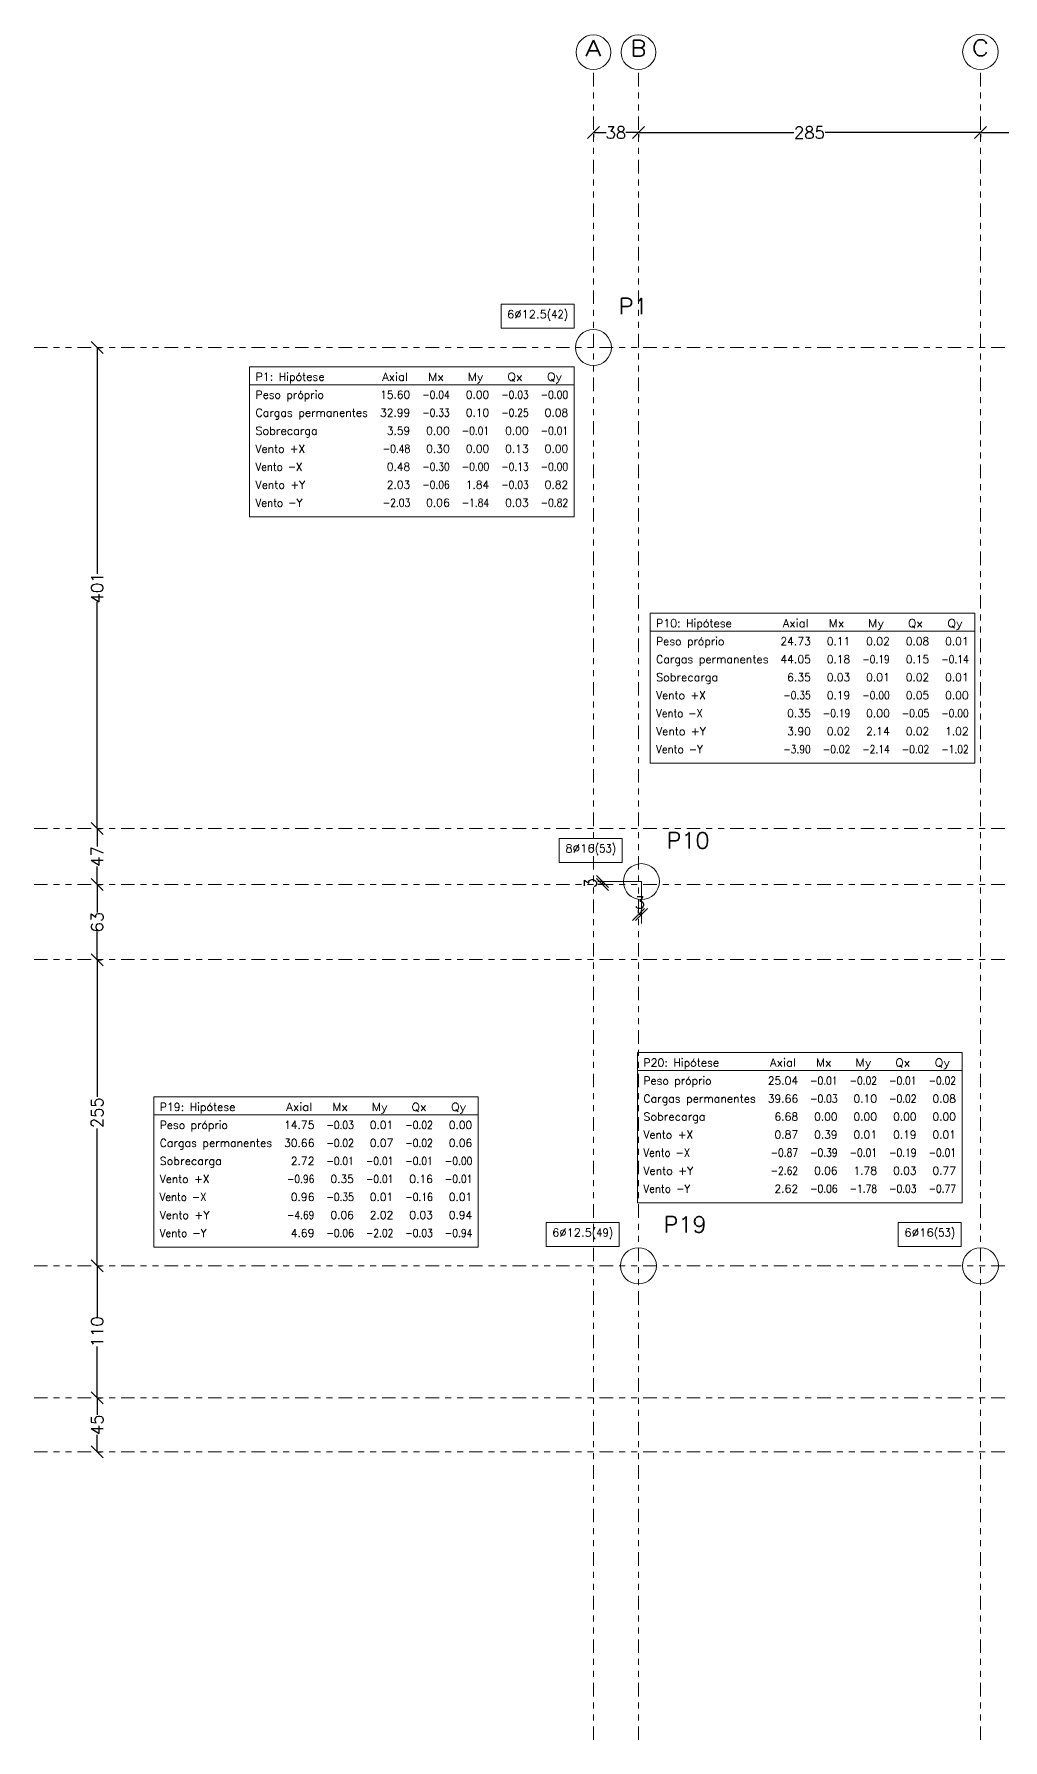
# Model space of a CAD drawing. Header units: metres. Extents: x 0 to 119, y 0 to 84.
# Drawn here: x 23.04 to 39.19, y 17.92 to 46.34 of the extents above; entities that cross this region are included whole.
import ezdxf
from ezdxf.enums import TextEntityAlignment as Align

# ---------------------------------------------------------------- set-up
doc = ezdxf.new("R2010")
doc.units = ezdxf.units.M
doc.linetypes.add('CYPE_RAYAPUNTOPUNTO', pattern=[0.45, 0.225, -0.075, 0, -0.075, 0, -0.075])
for name, color, linetype, lineweight in [('CARGCIM', 7, 'Continuous', 9), ('COTA_COTAS', 2, 'Continuous', 0), ('COTA_FORMAS', 3, 'CYPE_RAYAPUNTOPUNTO', 0), ('COTAS_REF_LINHAS', 2, 'Continuous', 0), ('SEC_SECAO', 1, 'Continuous', 9)]:
    doc.layers.add(name, color=color, linetype=linetype, lineweight=lineweight)
doc.styles.add('CYPETXT', font='', dxfattribs={"height": 0.2})
doc.styles.add('CYPETXT_0.3', font='', dxfattribs={"height": 0.2})
doc.styles.get('CYPETXT').set_extended_font_data('romans')
doc.styles.get('CYPETXT_0.3').set_extended_font_data('romans')
doc.dimstyles.new('cype_oblique', dxfattribs={"dimtxt": 0.18, "dimasz": 0.18, "dimexe": 0.075, "dimexo": 0.075, "dimgap": 0, "dimtad": 0, "dimdec": 4, "dimzin": 0, "dimdsep": 46, "dimtxsty": 'CYPETXT_0.3', "dimblk": 'OBLIQUE', "dimtsz": 0.1, "dimcen": 0.09, "dimadec": 0, "dimazin": 0, "dimtfac": 1, "dimtdec": 4, "dimtofl": 0, "dimtmove": 2, "dimatfit": 3, "dimfxl": 1, "dimtolj": 1, "dimtzin": 0, "dimarcsym": 0})

# ---------------------------------------------------------------- blocks, each defined once
blk = doc.blocks.new('*D56')
at = {"layer": 'COTA_COTAS', "color": 0, "lineweight": -2, "transparency": 16777216}
for p, q in [((24.194, 23.522), (23.994, 23.722)), ((24.094, 23.622), (24.094, 23.338)), ((24.119, 23.622), (24.169, 23.622)), ((24.194, 22.622), (23.994, 22.822)), ((24.094, 22.722), (24.094, 23.007)), ((24.119, 22.722), (24.169, 22.722))]:
    blk.add_line(p, q, dxfattribs=at)
at = {"layer": 'Defpoints', "color": 0, "transparency": 16777216}
for p in [(24.044, 23.622), (24.094, 23.622), (24.044, 22.722)]:
    blk.add_point(p, dxfattribs=at)
at = {"layer": 'COTA_COTAS', "color": 0, "transparency": 16777216, "insert": (24.094, 23.172), "char_height": 0.2, "attachment_point": 5, "rotation": 90, "style": 'CYPETXT_0.3'}
blk.add_mtext('\\A1;45', dxfattribs=at)
blk = doc.blocks.new('_OBLIQUE')
at = {"color": 0, "linetype": 'ByBlock', "lineweight": -2}
blk.add_line((-0.5, -0.5), (0.5, 0.5), dxfattribs=at)
blk = doc.blocks.new('*D57')
at = {"layer": 'COTA_COTAS', "color": 0, "lineweight": -2, "transparency": 16777216}
for p, q in [((24.194, 25.722), (23.994, 25.922)), ((24.094, 25.822), (24.094, 24.968)), ((24.119, 25.822), (24.169, 25.822)), ((24.094, 23.622), (24.094, 24.476)), ((24.194, 23.522), (23.994, 23.722)), ((24.119, 23.622), (24.169, 23.622))]:
    blk.add_line(p, q, dxfattribs=at)
at = {"layer": 'Defpoints', "color": 0, "transparency": 16777216}
for p in [(24.044, 25.822), (24.094, 25.822), (24.044, 23.622)]:
    blk.add_point(p, dxfattribs=at)
at = {"layer": 'COTA_COTAS', "color": 0, "transparency": 16777216, "insert": (24.094, 24.722), "char_height": 0.2, "attachment_point": 5, "rotation": 90, "style": 'CYPETXT_0.3'}
blk.add_mtext('\\A1;110', dxfattribs=at)
blk = doc.blocks.new('*D58')
at = {"layer": 'COTA_COTAS', "color": 0, "lineweight": -2, "transparency": 16777216}
for p, q in [((24.194, 30.822), (23.994, 31.022)), ((24.094, 30.922), (24.094, 28.634)), ((24.119, 30.922), (24.169, 30.922)), ((24.094, 25.822), (24.094, 28.11)), ((24.194, 25.722), (23.994, 25.922)), ((24.119, 25.822), (24.169, 25.822))]:
    blk.add_line(p, q, dxfattribs=at)
at = {"layer": 'Defpoints', "color": 0, "transparency": 16777216}
for p in [(24.044, 30.922), (24.094, 30.922), (24.044, 25.822)]:
    blk.add_point(p, dxfattribs=at)
at = {"layer": 'COTA_COTAS', "color": 0, "transparency": 16777216, "insert": (24.094, 28.372), "char_height": 0.2, "attachment_point": 5, "rotation": 90, "style": 'CYPETXT_0.3'}
blk.add_mtext('\\A1;255', dxfattribs=at)
blk = doc.blocks.new('*D59')
at = {"layer": 'COTA_COTAS', "color": 0, "lineweight": -2, "transparency": 16777216}
for p, q in [((24.194, 32.072), (23.994, 32.272)), ((24.094, 32.172), (24.094, 31.707)), ((24.119, 32.172), (24.169, 32.172)), ((24.094, 30.922), (24.094, 31.388)), ((24.194, 30.822), (23.994, 31.022)), ((24.119, 30.922), (24.169, 30.922))]:
    blk.add_line(p, q, dxfattribs=at)
at = {"layer": 'Defpoints', "color": 0, "transparency": 16777216}
for p in [(24.044, 32.172), (24.094, 32.172), (24.044, 30.922)]:
    blk.add_point(p, dxfattribs=at)
at = {"layer": 'COTA_COTAS', "color": 0, "transparency": 16777216, "insert": (24.094, 31.547), "char_height": 0.2, "attachment_point": 5, "rotation": 90, "style": 'CYPETXT_0.3'}
blk.add_mtext('\\A1;63', dxfattribs=at)
blk = doc.blocks.new('*D60')
at = {"layer": 'COTA_COTAS', "color": 0, "lineweight": -2, "transparency": 16777216}
for p, q in [((24.194, 33.01), (23.994, 33.21)), ((24.094, 33.11), (24.094, 32.807)), ((24.119, 33.11), (24.169, 33.11)), ((24.094, 32.172), (24.094, 32.475)), ((24.194, 32.072), (23.994, 32.272)), ((24.119, 32.172), (24.169, 32.172))]:
    blk.add_line(p, q, dxfattribs=at)
at = {"layer": 'Defpoints', "color": 0, "transparency": 16777216}
for p in [(24.044, 33.11), (24.094, 33.11), (24.044, 32.172)]:
    blk.add_point(p, dxfattribs=at)
at = {"layer": 'COTA_COTAS', "color": 0, "transparency": 16777216, "insert": (24.094, 32.641), "char_height": 0.2, "attachment_point": 5, "rotation": 90, "style": 'CYPETXT_0.3'}
blk.add_mtext('\\A1;47', dxfattribs=at)
blk = doc.blocks.new('*D61')
at = {"layer": 'COTA_COTAS', "color": 0, "lineweight": -2, "transparency": 16777216}
for p, q in [((24.194, 41.022), (23.994, 41.222)), ((24.094, 41.122), (24.094, 37.35)), ((24.119, 41.122), (24.169, 41.122)), ((24.094, 33.11), (24.094, 36.883)), ((24.194, 33.01), (23.994, 33.21)), ((24.119, 33.11), (24.169, 33.11))]:
    blk.add_line(p, q, dxfattribs=at)
at = {"layer": 'Defpoints', "color": 0, "transparency": 16777216}
for p in [(24.044, 41.122), (24.094, 41.122), (24.044, 33.11)]:
    blk.add_point(p, dxfattribs=at)
at = {"layer": 'COTA_COTAS', "color": 0, "transparency": 16777216, "insert": (24.094, 37.116), "char_height": 0.2, "attachment_point": 5, "rotation": 90, "style": 'CYPETXT_0.3'}
blk.add_mtext('\\A1;401', dxfattribs=at)
blk = doc.blocks.new('*D62')
at = {"layer": 'COTA_COTAS', "color": 0, "lineweight": -2, "transparency": 16777216}
for p, q in [((32.264, 44.602), (32.464, 44.802)), ((32.364, 44.702), (32.575, 44.702)), ((32.364, 44.677), (32.364, 44.627)), ((33.114, 44.702), (32.903, 44.702)), ((33.014, 44.602), (33.214, 44.802)), ((33.114, 44.677), (33.114, 44.627))]:
    blk.add_line(p, q, dxfattribs=at)
at = {"layer": 'Defpoints', "color": 0, "transparency": 16777216}
for p in [(32.364, 44.752), (33.114, 44.752), (33.114, 44.702)]:
    blk.add_point(p, dxfattribs=at)
at = {"layer": 'COTA_COTAS', "color": 0, "transparency": 16777216, "insert": (32.739, 44.702), "char_height": 0.2, "attachment_point": 5, "style": 'CYPETXT_0.3'}
blk.add_mtext('\\A1;38', dxfattribs=at)
blk = doc.blocks.new('*D63')
at = {"layer": 'COTA_COTAS', "color": 0, "lineweight": -2, "transparency": 16777216}
for p, q in [((33.014, 44.602), (33.214, 44.802)), ((33.114, 44.702), (35.702, 44.702)), ((33.114, 44.677), (33.114, 44.627)), ((38.814, 44.702), (36.226, 44.702)), ((38.714, 44.602), (38.914, 44.802)), ((38.814, 44.677), (38.814, 44.627))]:
    blk.add_line(p, q, dxfattribs=at)
at = {"layer": 'Defpoints', "color": 0, "transparency": 16777216}
for p in [(33.114, 44.752), (38.814, 44.752), (38.814, 44.702)]:
    blk.add_point(p, dxfattribs=at)
at = {"layer": 'COTA_COTAS', "color": 0, "transparency": 16777216, "insert": (35.964, 44.702), "char_height": 0.2, "attachment_point": 5, "style": 'CYPETXT_0.3'}
blk.add_mtext('\\A1;285', dxfattribs=at)
blk = doc.blocks.new('*D64')
at = {"layer": 'COTA_COTAS', "color": 0, "lineweight": -2, "transparency": 16777216}
for p, q in [((38.714, 44.602), (38.914, 44.802)), ((38.814, 44.702), (41.703, 44.702)), ((38.814, 44.677), (38.814, 44.627)), ((45.114, 44.702), (42.224, 44.702)), ((45.014, 44.602), (45.214, 44.802)), ((45.114, 44.677), (45.114, 44.627))]:
    blk.add_line(p, q, dxfattribs=at)
at = {"layer": 'Defpoints', "color": 0, "transparency": 16777216}
for p in [(38.814, 44.752), (45.114, 44.752), (45.114, 44.702)]:
    blk.add_point(p, dxfattribs=at)
at = {"layer": 'COTA_COTAS', "color": 0, "transparency": 16777216, "insert": (41.964, 44.702), "char_height": 0.2, "attachment_point": 5, "style": 'CYPETXT_0.3'}
blk.add_mtext('\\A1;315', dxfattribs=at)
blk = doc.blocks.new('*D78')
at = {"layer": 'COTA_COTAS', "color": 0, "lineweight": -2, "transparency": 16777216}
for p, q in [((33.0138, 31.57223), (33.2138, 31.77223)), ((33.0638, 31.57223), (33.2638, 31.77223)), ((33.1138, 31.69723), (33.1138, 31.74723)), ((33.1638, 31.67223), (33.1138, 31.67223)), ((33.1638, 31.69723), (33.1638, 31.74723))]:
    blk.add_line(p, q, dxfattribs=at)
at = {"layer": 'Defpoints', "color": 0, "transparency": 16777216}
for p in [(33.1138, 31.67223), (33.1138, 31.62223), (33.1638, 31.62223)]:
    blk.add_point(p, dxfattribs=at)
at = {"layer": 'COTA_COTAS', "color": 0, "transparency": 16777216, "insert": (33.1388, 31.87223), "char_height": 0.2, "attachment_point": 5, "style": 'CYPETXT_0.3'}
blk.add_mtext('\\A1;3', dxfattribs=at)
blk = doc.blocks.new('*D79')
at = {"layer": 'COTA_COTAS', "color": 0, "lineweight": -2, "transparency": 16777216}
for p, q in [((32.6138, 32.12223), (32.4138, 32.32223)), ((32.6138, 32.07223), (32.4138, 32.27223)), ((32.4888, 32.22223), (32.4388, 32.22223)), ((32.4888, 32.17223), (32.4388, 32.17223)), ((32.5138, 32.22223), (32.5138, 32.17223))]:
    blk.add_line(p, q, dxfattribs=at)
at = {"layer": 'Defpoints', "color": 0, "transparency": 16777216}
for p in [(32.5138, 32.17223), (32.5638, 32.22223), (32.5638, 32.17223)]:
    blk.add_point(p, dxfattribs=at)
at = {"layer": 'COTA_COTAS', "color": 0, "transparency": 16777216, "insert": (32.3138, 32.19723), "char_height": 0.2, "attachment_point": 5, "rotation": 90, "style": 'CYPETXT_0.3'}
blk.add_mtext('\\A1;3', dxfattribs=at)

msp = doc.modelspace()

# ---------------------------------------------------------------- linework, layer by layer
at = {"layer": 'CARGCIM'}
for p, q in [((26.6338, 40.50223), (32.0438, 40.50223)), ((33.3088, 36.39428), (38.7188, 36.39428)), ((33.09723, 29.07312), (38.50723, 29.07312)), ((25.03647, 28.33448), (30.44647, 28.33448))]:
    msp.add_line(p, q, dxfattribs=at)
for points in [[(30.8278, 41.44223), (32.0438, 41.44223), (32.0438, 41.84223), (30.8278, 41.84223), (30.8278, 41.44223)], [(26.6338, 38.30223), (32.0438, 38.30223), (32.0438, 40.80223), (26.6338, 40.80223), (26.6338, 38.30223)], [(33.3088, 34.19428), (38.7188, 34.19428), (38.7188, 36.69428), (33.3088, 36.69428), (33.3088, 34.19428)], [(31.7958, 32.54223), (32.8438, 32.54223), (32.8438, 32.94223), (31.7958, 32.94223), (31.7958, 32.54223)], [(33.09723, 26.87312), (38.50723, 26.87312), (38.50723, 29.37312), (33.09723, 29.37312), (33.09723, 26.87312)], [(25.03647, 26.13448), (30.44647, 26.13448), (30.44647, 28.63448), (25.03647, 28.63448), (25.03647, 26.13448)], [(31.5778, 26.14223), (32.7938, 26.14223), (32.7938, 26.54223), (31.5778, 26.54223), (31.5778, 26.14223)], [(37.4458, 26.14223), (38.4938, 26.14223), (38.4938, 26.54223), (37.4458, 26.54223), (37.4458, 26.14223)]]:
    msp.add_lwpolyline(points, close=True, dxfattribs=at)
at = {"layer": 'COTA_COTAS'}
for q in [(32.4638, 32.22223), (33.1638, 31.52223)]:
    msp.add_line((33.1638, 32.22223), q, dxfattribs=at)
at = {"layer": 'COTA_FORMAS'}
for p, q in [((32.3638, 17.92223), (32.3638, 45.75223)), ((33.1138, 17.92223), (33.1138, 45.75223)), ((38.8138, 17.92223), (38.8138, 45.75223)), ((23.0438, 41.12223), (108.6738, 41.12223)), ((23.0438, 33.11023), (108.6738, 33.11023)), ((23.0438, 32.17223), (108.6738, 32.17223)), ((23.0438, 30.92223), (108.6738, 30.92223)), ((23.0438, 25.82223), (108.6738, 25.82223)), ((23.0438, 23.62223), (108.6738, 23.62223)), ((23.0438, 22.72223), (108.6738, 22.72223))]:
    msp.add_line(p, q, dxfattribs=at)
at = {"layer": 'COTAS_REF_LINHAS'}
for centre, radius in [((32.3638, 46.04112), 0.28889), ((33.1138, 46.04112), 0.28889), ((38.8138, 46.04797), 0.29574)]:
    msp.add_circle(centre, radius, dxfattribs=at)
at = {"layer": 'SEC_SECAO'}
for centre in [(32.3638, 41.12223), (33.1638, 32.22223), (33.1138, 25.82223), (38.8138, 25.82223)]:
    msp.add_circle(centre, 0.3, dxfattribs=at)

# ---------------------------------------------------------------- texts
at = {"layer": 'CARGCIM', "style": 'CYPETXT'}
for s, height, width, p, p2 in [('P1', 0.266667, 0.934784, (32.7838, 41.67556), (33.2758, 41.67556)), ('6%%c12.5', 0.133333, 0.940679, (30.9278, 41.6089), (31.5878, 41.6089)), ('(42)', 0.133333, 0.812098, (31.5878, 41.6089), (31.9438, 41.6089)), ('P1: Hipótese', 0.1333333, 0.865971, (26.7338, 40.5689), (27.8838, 40.5689)), ('Axial', 0.133333, 0.951801, (28.8438, 40.5689), (29.2758, 40.5689)), ('Mx', 0.133333, 1.003182, (29.6088, 40.5689), (29.8728, 40.5689)), ('My', 0.133333, 1.027467, (30.2668, 40.5689), (30.5308, 40.5689)), ('Qx', 0.133333, 1.013425, (30.9298, 40.5689), (31.1838, 40.5689)), ('Qy', 0.133333, 1.039215, (31.5878, 40.5689), (31.8418, 40.5689)), ('Peso próprio', 0.1333333, 0.856821, (26.7338, 40.2689), (27.8718, 40.2689)), ('15.60', 0.133333, 0.869846, (28.8078, 40.2689), (29.3118, 40.2689)), ('-0.04', 0.133333, 0.742202, (29.5118, 40.2689), (29.9698, 40.2689)), ('0.00', 0.133333, 0.869207, (30.2358, 40.2689), (30.6278, 40.2689)), ('-0.03', 0.133333, 0.742202, (30.8278, 40.2689), (31.2858, 40.2689)), ('-0.00', 0.133333, 0.742202, (31.4858, 40.2689), (31.9438, 40.2689)), ('Cargas permanentes', 0.1333333, 0.869405, (26.7338, 39.9689), (28.6078, 39.9689)), ('32.99', 0.133333, 0.869846, (28.8078, 39.9689), (29.3118, 39.9689)), ('-0.33', 0.133333, 0.742202, (29.5118, 39.9689), (29.9698, 39.9689)), ('0.10', 0.133333, 0.869207, (30.2358, 39.9689), (30.6278, 39.9689)), ('-0.25', 0.133333, 0.742202, (30.8278, 39.9689), (31.2858, 39.9689)), ('0.08', 0.133333, 0.869207, (31.5518, 39.9689), (31.9438, 39.9689)), ('Sobrecarga', 0.133333, 0.9085, (26.7338, 39.6689), (27.7698, 39.6689)), ('3.59', 0.133333, 0.869207, (28.9198, 39.6689), (29.3118, 39.6689)), ('0.00', 0.133333, 0.869207, (29.5778, 39.6689), (29.9698, 39.6689)), ('-0.01', 0.133333, 0.742202, (30.1698, 39.6689), (30.6278, 39.6689)), ('0.00', 0.133333, 0.869207, (30.8938, 39.6689), (31.2858, 39.6689)), ('-0.01', 0.133333, 0.742202, (31.4858, 39.6689), (31.9438, 39.6689)), ('Vento +X', 0.133333, 0.843748, (26.7338, 39.3689), (27.5638, 39.3689)), ('-0.48', 0.133333, 0.742202, (28.8538, 39.3689), (29.3118, 39.3689)), ('0.30', 0.133333, 0.869207, (29.5778, 39.3689), (29.9698, 39.3689)), ('0.00', 0.133333, 0.869207, (30.2358, 39.3689), (30.6278, 39.3689)), ('0.13', 0.133333, 0.869207, (30.8938, 39.3689), (31.2858, 39.3689)), ('0.00', 0.133333, 0.869207, (31.5518, 39.3689), (31.9438, 39.3689)), ('Vento -X', 0.133333, 0.79292, (26.7338, 39.0689), (27.5138, 39.0689)), ('0.48', 0.133333, 0.869207, (28.9198, 39.0689), (29.3118, 39.0689)), ('-0.30', 0.133333, 0.742202, (29.5118, 39.0689), (29.9698, 39.0689)), ('-0.00', 0.133333, 0.742202, (30.1698, 39.0689), (30.6278, 39.0689)), ('-0.13', 0.133333, 0.742202, (30.8278, 39.0689), (31.2858, 39.0689)), ('-0.00', 0.133333, 0.742202, (31.4858, 39.0689), (31.9438, 39.0689)), ('Vento +Y', 0.133333, 0.854632, (26.7338, 38.7689), (27.5638, 38.7689)), ('2.03', 0.133333, 0.869207, (28.9198, 38.7689), (29.3118, 38.7689)), ('-0.06', 0.133333, 0.742202, (29.5118, 38.7689), (29.9698, 38.7689)), ('1.84', 0.133333, 0.869207, (30.2358, 38.7689), (30.6278, 38.7689)), ('-0.03', 0.133333, 0.742202, (30.8278, 38.7689), (31.2858, 38.7689)), ('0.82', 0.133333, 0.869207, (31.5518, 38.7689), (31.9438, 38.7689)), ('Vento -Y', 0.133333, 0.803148, (26.7338, 38.4689), (27.5138, 38.4689)), ('-2.03', 0.133333, 0.742202, (28.8538, 38.4689), (29.3118, 38.4689)), ('0.06', 0.133333, 0.869207, (29.5778, 38.4689), (29.9698, 38.4689)), ('-1.84', 0.133333, 0.742202, (30.1698, 38.4689), (30.6278, 38.4689)), ('0.03', 0.133333, 0.869207, (30.8938, 38.4689), (31.2858, 38.4689)), ('-0.82', 0.133333, 0.742202, (31.4858, 38.4689), (31.9438, 38.4689)), ('P10: Hipótese', 0.1333333, 0.86651, (33.4088, 36.46095), (34.6708, 36.46095)), ('Axial', 0.133333, 0.951801, (35.5188, 36.46095), (35.9508, 36.46095)), ('Mx', 0.133333, 1.003182, (36.2838, 36.46095), (36.5478, 36.46095)), ('My', 0.133333, 1.027467, (36.9418, 36.46095), (37.2058, 36.46095)), ('Qx', 0.133333, 1.013425, (37.6048, 36.46095), (37.8588, 36.46095)), ('Qy', 0.133333, 1.039215, (38.2628, 36.46095), (38.5168, 36.46095)), ('Peso próprio', 0.1333333, 0.856821, (33.4088, 36.16095), (34.5468, 36.16095)), ('24.73', 0.133333, 0.869846, (35.4828, 36.16095), (35.9868, 36.16095)), ('0.11', 0.133333, 0.869207, (36.2528, 36.16095), (36.6448, 36.16095)), ('0.02', 0.133333, 0.869207, (36.9108, 36.16095), (37.3028, 36.16095)), ('0.08', 0.133333, 0.869207, (37.5688, 36.16095), (37.9608, 36.16095)), ('0.01', 0.133333, 0.869207, (38.2268, 36.16095), (38.6188, 36.16095)), ('Cargas permanentes', 0.1333333, 0.869405, (33.4088, 35.86095), (35.2828, 35.86095)), ('44.05', 0.133333, 0.869846, (35.4828, 35.86095), (35.9868, 35.86095)), ('0.18', 0.133333, 0.869207, (36.2528, 35.86095), (36.6448, 35.86095)), ('-0.19', 0.133333, 0.742202, (36.8448, 35.86095), (37.3028, 35.86095)), ('0.15', 0.133333, 0.869207, (37.5688, 35.86095), (37.9608, 35.86095)), ('-0.14', 0.133333, 0.742202, (38.1608, 35.86095), (38.6188, 35.86095)), ('Sobrecarga', 0.133333, 0.9085, (33.4088, 35.56095), (34.4448, 35.56095)), ('6.35', 0.133333, 0.869207, (35.5948, 35.56095), (35.9868, 35.56095)), ('0.03', 0.133333, 0.869207, (36.2528, 35.56095), (36.6448, 35.56095)), ('0.01', 0.133333, 0.869207, (36.9108, 35.56095), (37.3028, 35.56095)), ('0.02', 0.133333, 0.869207, (37.5688, 35.56095), (37.9608, 35.56095)), ('0.01', 0.133333, 0.869207, (38.2268, 35.56095), (38.6188, 35.56095)), ('Vento +X', 0.133333, 0.843748, (33.4088, 35.26095), (34.2388, 35.26095)), ('-0.35', 0.133333, 0.742202, (35.5288, 35.26095), (35.9868, 35.26095)), ('0.19', 0.133333, 0.869207, (36.2528, 35.26095), (36.6448, 35.26095)), ('-0.00', 0.133333, 0.742202, (36.8448, 35.26095), (37.3028, 35.26095)), ('0.05', 0.133333, 0.869207, (37.5688, 35.26095), (37.9608, 35.26095)), ('0.00', 0.133333, 0.869207, (38.2268, 35.26095), (38.6188, 35.26095)), ('Vento -X', 0.133333, 0.79292, (33.4088, 34.96095), (34.1888, 34.96095)), ('0.35', 0.133333, 0.869207, (35.5948, 34.96095), (35.9868, 34.96095)), ('-0.19', 0.133333, 0.742202, (36.1868, 34.96095), (36.6448, 34.96095)), ('0.00', 0.133333, 0.869207, (36.9108, 34.96095), (37.3028, 34.96095)), ('-0.05', 0.133333, 0.742202, (37.5028, 34.96095), (37.9608, 34.96095)), ('-0.00', 0.133333, 0.742202, (38.1608, 34.96095), (38.6188, 34.96095)), ('Vento +Y', 0.133333, 0.854632, (33.4088, 34.66095), (34.2388, 34.66095)), ('3.90', 0.133333, 0.869207, (35.5948, 34.66095), (35.9868, 34.66095)), ('0.02', 0.133333, 0.869207, (36.2528, 34.66095), (36.6448, 34.66095)), ('2.14', 0.133333, 0.869207, (36.9108, 34.66095), (37.3028, 34.66095)), ('0.02', 0.133333, 0.869207, (37.5688, 34.66095), (37.9608, 34.66095)), ('1.02', 0.133333, 0.869207, (38.2268, 34.66095), (38.6188, 34.66095)), ('Vento -Y', 0.133333, 0.803148, (33.4088, 34.36095), (34.1888, 34.36095)), ('-3.90', 0.133333, 0.742202, (35.5288, 34.36095), (35.9868, 34.36095)), ('-0.02', 0.133333, 0.742202, (36.1868, 34.36095), (36.6448, 34.36095)), ('-2.14', 0.133333, 0.742202, (36.8448, 34.36095), (37.3028, 34.36095)), ('-0.02', 0.133333, 0.742202, (37.5028, 34.36095), (37.9608, 34.36095)), ('-1.02', 0.133333, 0.742202, (38.1608, 34.36095), (38.6188, 34.36095)), ('P10', 0.266667, 0.914221, (33.5838, 32.77556), (34.2998, 32.77556)), ('8%%c16', 0.133333, 0.969477, (31.8958, 32.7089), (32.3878, 32.7089)), ('(53)', 0.133333, 0.812098, (32.3878, 32.7089), (32.7438, 32.7089)), ('P20: Hipótese', 0.1333333, 0.86651, (33.19723, 29.13978), (34.45923, 29.13978)), ('Axial', 0.133333, 0.951801, (35.30723, 29.13978), (35.73923, 29.13978)), ('Mx', 0.133333, 1.003182, (36.07223, 29.13978), (36.33623, 29.13978)), ('My', 0.133333, 1.027467, (36.73023, 29.13978), (36.99423, 29.13978)), ('Qx', 0.133333, 1.013425, (37.39323, 29.13978), (37.64723, 29.13978)), ('Qy', 0.133333, 1.039215, (38.05123, 29.13978), (38.30523, 29.13978)), ('Peso próprio', 0.1333333, 0.856821, (33.19723, 28.83978), (34.33523, 28.83978)), ('25.04', 0.133333, 0.869846, (35.27123, 28.83978), (35.77523, 28.83978)), ('-0.01', 0.133333, 0.742202, (35.97523, 28.83978), (36.43323, 28.83978)), ('-0.02', 0.133333, 0.742202, (36.63323, 28.83978), (37.09123, 28.83978)), ('-0.01', 0.133333, 0.742202, (37.29123, 28.83978), (37.74923, 28.83978)), ('-0.02', 0.133333, 0.742202, (37.94923, 28.83978), (38.40723, 28.83978)), ('P19: Hipótese', 0.1333333, 0.86651, (25.13647, 28.40115), (26.39847, 28.40115)), ('Axial', 0.133333, 0.951801, (27.24647, 28.40115), (27.67847, 28.40115)), ('Mx', 0.133333, 1.003182, (28.01147, 28.40115), (28.27547, 28.40115)), ('My', 0.133333, 1.027467, (28.66947, 28.40115), (28.93347, 28.40115)), ('Qx', 0.133333, 1.013425, (29.33247, 28.40115), (29.58647, 28.40115)), ('Qy', 0.133333, 1.039215, (29.99047, 28.40115), (30.24447, 28.40115)), ('Cargas permanentes', 0.1333333, 0.869405, (33.19723, 28.53978), (35.07123, 28.53978)), ('39.66', 0.133333, 0.869846, (35.27123, 28.53978), (35.77523, 28.53978)), ('-0.03', 0.133333, 0.742202, (35.97523, 28.53978), (36.43323, 28.53978)), ('0.10', 0.133333, 0.869207, (36.69923, 28.53978), (37.09123, 28.53978)), ('-0.02', 0.133333, 0.742202, (37.29123, 28.53978), (37.74923, 28.53978)), ('0.08', 0.133333, 0.869207, (38.01523, 28.53978), (38.40723, 28.53978)), ('Peso próprio', 0.1333333, 0.856821, (25.13647, 28.10115), (26.27447, 28.10115)), ('14.75', 0.133333, 0.869846, (27.21047, 28.10115), (27.71447, 28.10115)), ('-0.03', 0.133333, 0.742202, (27.91447, 28.10115), (28.37247, 28.10115)), ('0.01', 0.133333, 0.869207, (28.63847, 28.10115), (29.03047, 28.10115)), ('-0.02', 0.133333, 0.742202, (29.23047, 28.10115), (29.68847, 28.10115)), ('0.00', 0.133333, 0.869207, (29.95447, 28.10115), (30.34647, 28.10115)), ('Sobrecarga', 0.133333, 0.9085, (33.19723, 28.23978), (34.23323, 28.23978)), ('6.68', 0.133333, 0.869207, (35.38323, 28.23978), (35.77523, 28.23978)), ('0.00', 0.133333, 0.869207, (36.04123, 28.23978), (36.43323, 28.23978)), ('0.00', 0.133333, 0.869207, (36.69923, 28.23978), (37.09123, 28.23978)), ('0.00', 0.133333, 0.869207, (37.35723, 28.23978), (37.74923, 28.23978)), ('0.00', 0.133333, 0.869207, (38.01523, 28.23978), (38.40723, 28.23978)), ('Cargas permanentes', 0.1333333, 0.869405, (25.13647, 27.80115), (27.01047, 27.80115)), ('30.66', 0.133333, 0.869846, (27.21047, 27.80115), (27.71447, 27.80115)), ('-0.02', 0.133333, 0.742202, (27.91447, 27.80115), (28.37247, 27.80115)), ('0.07', 0.133333, 0.869207, (28.63847, 27.80115), (29.03047, 27.80115)), ('-0.02', 0.133333, 0.742202, (29.23047, 27.80115), (29.68847, 27.80115)), ('0.06', 0.133333, 0.869207, (29.95447, 27.80115), (30.34647, 27.80115)), ('Vento +X', 0.133333, 0.843748, (33.19723, 27.93978), (34.02723, 27.93978)), ('0.87', 0.133333, 0.869207, (35.38323, 27.93978), (35.77523, 27.93978)), ('0.39', 0.133333, 0.869207, (36.04123, 27.93978), (36.43323, 27.93978)), ('0.01', 0.133333, 0.869207, (36.69923, 27.93978), (37.09123, 27.93978)), ('0.19', 0.133333, 0.869207, (37.35723, 27.93978), (37.74923, 27.93978)), ('0.01', 0.133333, 0.869207, (38.01523, 27.93978), (38.40723, 27.93978)), ('Sobrecarga', 0.133333, 0.9085, (25.13647, 27.50115), (26.17247, 27.50115)), ('2.72', 0.133333, 0.869207, (27.32247, 27.50115), (27.71447, 27.50115)), ('-0.01', 0.133333, 0.742202, (27.91447, 27.50115), (28.37247, 27.50115)), ('-0.01', 0.133333, 0.742202, (28.57247, 27.50115), (29.03047, 27.50115)), ('-0.01', 0.133333, 0.742202, (29.23047, 27.50115), (29.68847, 27.50115)), ('-0.00', 0.133333, 0.742202, (29.88847, 27.50115), (30.34647, 27.50115)), ('Vento -X', 0.133333, 0.79292, (33.19723, 27.63978), (33.97723, 27.63978)), ('-0.87', 0.133333, 0.742202, (35.31723, 27.63978), (35.77523, 27.63978)), ('-0.39', 0.133333, 0.742202, (35.97523, 27.63978), (36.43323, 27.63978)), ('-0.01', 0.133333, 0.742202, (36.63323, 27.63978), (37.09123, 27.63978)), ('-0.19', 0.133333, 0.742202, (37.29123, 27.63978), (37.74923, 27.63978)), ('-0.01', 0.133333, 0.742202, (37.94923, 27.63978), (38.40723, 27.63978)), ('Vento +X', 0.133333, 0.843748, (25.13647, 27.20115), (25.96647, 27.20115)), ('-0.96', 0.133333, 0.742202, (27.25647, 27.20115), (27.71447, 27.20115)), ('0.35', 0.133333, 0.869207, (27.98047, 27.20115), (28.37247, 27.20115)), ('-0.01', 0.133333, 0.742202, (28.57247, 27.20115), (29.03047, 27.20115)), ('0.16', 0.133333, 0.869207, (29.29647, 27.20115), (29.68847, 27.20115)), ('-0.01', 0.133333, 0.742202, (29.88847, 27.20115), (30.34647, 27.20115)), ('Vento +Y', 0.133333, 0.854632, (33.19723, 27.33978), (34.02723, 27.33978)), ('-2.62', 0.133333, 0.742202, (35.31723, 27.33978), (35.77523, 27.33978)), ('0.06', 0.133333, 0.869207, (36.04123, 27.33978), (36.43323, 27.33978)), ('1.78', 0.133333, 0.869207, (36.69923, 27.33978), (37.09123, 27.33978)), ('0.03', 0.133333, 0.869207, (37.35723, 27.33978), (37.74923, 27.33978)), ('0.77', 0.133333, 0.869207, (38.01523, 27.33978), (38.40723, 27.33978)), ('Vento -X', 0.133333, 0.79292, (25.13647, 26.90115), (25.91647, 26.90115)), ('0.96', 0.133333, 0.869207, (27.32247, 26.90115), (27.71447, 26.90115)), ('-0.35', 0.133333, 0.742202, (27.91447, 26.90115), (28.37247, 26.90115)), ('0.01', 0.133333, 0.869207, (28.63847, 26.90115), (29.03047, 26.90115)), ('-0.16', 0.133333, 0.742202, (29.23047, 26.90115), (29.68847, 26.90115)), ('0.01', 0.133333, 0.869207, (29.95447, 26.90115), (30.34647, 26.90115)), ('Vento -Y', 0.133333, 0.803148, (33.19723, 27.03978), (33.97723, 27.03978)), ('2.62', 0.133333, 0.869207, (35.38323, 27.03978), (35.77523, 27.03978)), ('-0.06', 0.133333, 0.742202, (35.97523, 27.03978), (36.43323, 27.03978)), ('-1.78', 0.133333, 0.742202, (36.63323, 27.03978), (37.09123, 27.03978)), ('-0.03', 0.133333, 0.742202, (37.29123, 27.03978), (37.74923, 27.03978)), ('-0.77', 0.133333, 0.742202, (37.94923, 27.03978), (38.40723, 27.03978)), ('Vento +Y', 0.133333, 0.854632, (25.13647, 26.60115), (25.96647, 26.60115)), ('-4.69', 0.133333, 0.742202, (27.25647, 26.60115), (27.71447, 26.60115)), ('0.06', 0.133333, 0.869207, (27.98047, 26.60115), (28.37247, 26.60115)), ('2.02', 0.133333, 0.869207, (28.63847, 26.60115), (29.03047, 26.60115)), ('0.03', 0.133333, 0.869207, (29.29647, 26.60115), (29.68847, 26.60115)), ('0.94', 0.133333, 0.869207, (29.95447, 26.60115), (30.34647, 26.60115)), ('Vento -Y', 0.133333, 0.803148, (25.13647, 26.30115), (25.91647, 26.30115)), ('4.69', 0.133333, 0.869207, (27.32247, 26.30115), (27.71447, 26.30115)), ('-0.06', 0.133333, 0.742202, (27.91447, 26.30115), (28.37247, 26.30115)), ('-2.02', 0.133333, 0.742202, (28.57247, 26.30115), (29.03047, 26.30115)), ('-0.03', 0.133333, 0.742202, (29.23047, 26.30115), (29.68847, 26.30115)), ('-0.94', 0.133333, 0.742202, (29.88847, 26.30115), (30.34647, 26.30115)), ('6%%c12.5', 0.133333, 0.940679, (31.6778, 26.3089), (32.3378, 26.3089)), ('(49)', 0.133333, 0.812098, (32.3378, 26.3089), (32.6938, 26.3089)), ('P19', 0.266667, 0.914221, (33.5338, 26.37556), (34.2498, 26.37556)), ('6%%c16', 0.133333, 0.969477, (37.5458, 26.3089), (38.0378, 26.3089)), ('(53)', 0.133333, 0.812098, (38.0378, 26.3089), (38.3938, 26.3089))]:
    msp.add_text(s, height=height, dxfattribs=dict(at, width=width)).set_placement(p, p2, align=Align.FIT)
at = {"layer": 'COTAS_REF_LINHAS', "style": 'CYPETXT'}
for s, width, p, p2 in [('A', 1.156168, (32.2298, 45.97445), (32.4978, 45.97445)), ('B', 0.838142, (32.9798, 45.97445), (33.2478, 45.97445)), ('C', 0.90069, (38.6698, 45.9813), (38.9578, 45.9813))]:
    msp.add_text(s, height=0.26667, dxfattribs=dict(at, width=width)).set_placement(p, p2, align=Align.FIT)

# ---------------------------------------------------------------- dimensions: what is measured, and where the dimension line sits
at = {"layer": 'COTA_COTAS'}
for p1, p2, text, picture, middle in [((32.3638, 44.75223), (33.1138, 44.75223), '38', '*D62', (32.7388, 44.70223)), ((33.1138, 44.75223), (38.8138, 44.75223), '285', '*D63', (35.9638, 44.70223)), ((38.8138, 44.75223), (45.1138, 44.75223), '315', '*D64', (41.9638, 44.70223)), ((24.0438, 33.11023), (24.0438, 41.12223), '401', '*D61', (24.0938, 37.11623)), ((24.0438, 32.17223), (24.0438, 33.11023), '47', '*D60', (24.0938, 32.64123)), ((24.0438, 30.92223), (24.0438, 32.17223), '63', '*D59', (24.0938, 31.54723)), ((32.5638, 32.22223), (32.5638, 32.17223), '3', '*D79', (32.3138, 32.19723)), ((33.1638, 31.62223), (33.1138, 31.62223), '3', '*D78', (33.1388, 31.87223)), ((24.0438, 25.82223), (24.0438, 30.92223), '255', '*D58', (24.0938, 28.37223)), ((24.0438, 23.62223), (24.0438, 25.82223), '110', '*D57', (24.0938, 24.72223)), ((24.0438, 22.72223), (24.0438, 23.62223), '45', '*D56', (24.0938, 23.17223))]:
    dim = msp.add_aligned_dim(p1=p1, p2=p2, distance=-0.05, text=text, dimstyle='cype_oblique', dxfattribs=at)
    dim.commit()
    dim.dimension.update_dxf_attribs({"geometry": picture, "text_midpoint": middle})

doc.saveas('drawing.dxf')
